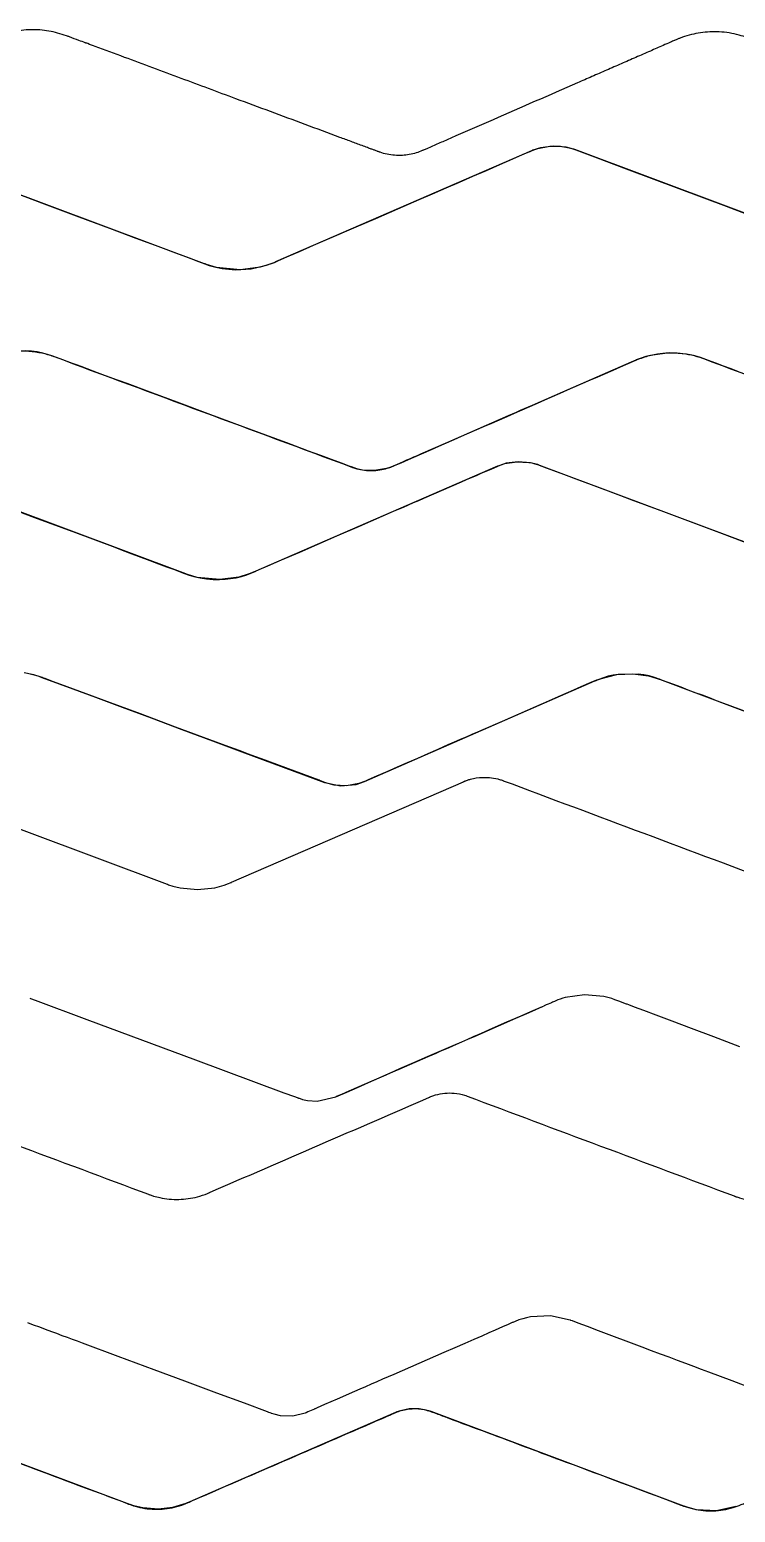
# Model space of a CAD drawing. Header units: inches. Extents: x 2 to 87, y 6 to 129.
# Drawn here: x 42.94 to 49.22, y 56.82 to 70.04 of the extents above; entities that cross this region are included whole.
import ezdxf

# ---------------------------------------------------------------- set-up
doc = ezdxf.new("R2010")
doc.units = ezdxf.units.IN
doc.header["$MEASUREMENT"] = 0
doc.layers.add('1', color=4, linetype='Continuous')

# ---------------------------------------------------------------- blocks, each defined once
blk = doc.blocks.new('2026 STRIDE')
at = {"layer": '1', "color": 3, "flags": 128}
for points in [[(40.387, 47.504), (40.734, 47.375), (41.043, 47.259), (41.315, 47.157), (41.549, 47.07), (41.745, 46.996), (41.904, 46.937), (42.025, 46.892), (42.109, 46.86), (42.164, 46.84), (42.204, 46.826), (42.262, 46.81), (42.32, 46.798), (42.379, 46.791), (42.439, 46.787), (42.578, 46.796), (42.714, 46.827), (42.756, 46.842), (42.784, 46.853), (42.821, 46.869), (42.896, 46.901), (43.009, 46.951), (43.134, 47.005), (43.299, 47.076), (43.493, 47.161), (43.688, 47.245), (43.883, 47.33), (44.074, 47.413), (44.194, 47.465), (44.314, 47.517), (44.434, 47.569), (44.553, 47.621), (44.673, 47.673), (44.793, 47.725), (44.908, 47.775), (44.995, 47.813), (45.045, 47.834), (45.062, 47.842), (45.082, 47.85), (45.105, 47.859), (45.133, 47.868), (45.238, 47.888), (45.333, 47.888), (45.427, 47.87), (45.443, 47.864), (45.46, 47.859), (45.495, 47.846), (45.589, 47.811), (45.683, 47.775), (45.784, 47.737), (45.942, 47.678), (46.811, 47.353), (47.028, 47.272)], [(48.231, 46.822), (45.462, 47.858), (45.458, 47.859), (45.451, 47.862), (45.438, 47.866), (45.383, 47.88), (45.269, 47.89), (45.156, 47.874), (45.087, 47.852), (45.078, 47.848), (45.075, 47.847), (42.794, 46.857), (42.791, 46.856), (42.778, 46.85), (42.754, 46.841), (42.658, 46.811), (42.48, 46.787), (42.269, 46.808), (42.179, 46.834), (42.167, 46.839), (42.164, 46.84), (42.162, 46.84), (39.395, 47.875)], [(46.921, 45.878), (46.854, 45.903), (46.787, 45.929), (46.719, 45.954), (46.652, 45.979), (46.606, 45.997), (46.582, 46.005), (46.552, 46.015), (46.52, 46.023), (46.489, 46.03), (46.457, 46.036), (46.305, 46.047), (46.135, 46.024), (46.093, 46.013), (46.051, 45.999), (46.018, 45.986), (46.01, 45.983), (46.001, 45.979), (46.001, 45.979), (45.998, 45.978), (45.991, 45.975), (45.963, 45.963), (45.35, 45.695), (45.08, 45.577), (45.045, 45.561), (45.009, 45.546), (44.974, 45.531), (44.939, 45.515), (44.903, 45.5), (44.868, 45.484), (44.326, 45.247), (44.087, 45.143), (44.056, 45.129), (44.025, 45.116), (43.993, 45.102), (43.962, 45.089), (43.931, 45.075), (43.9, 45.061), (43.844, 45.037), (43.813, 45.025), (43.782, 45.015), (43.677, 44.997), (43.57, 45.002), (43.519, 45.013), (43.471, 45.029), (43.451, 45.036), (43.391, 45.059), (43.294, 45.095), (43.197, 45.131), (43.079, 45.174), (43.045, 45.187), (43.01, 45.2), (42.973, 45.214), (42.934, 45.228), (42.895, 45.243), (42.853, 45.258), (42.505, 45.388), (42.193, 45.504), (41.917, 45.606), (41.676, 45.696), (41.471, 45.772), (41.328, 45.825), (41.209, 45.869), (41.115, 45.904), (41.061, 45.924), (41.02, 45.939), (40.994, 45.949), (40.986, 45.952), (40.876, 45.993), (40.809, 46.018), (40.771, 46.03), (40.721, 46.044), (40.671, 46.054), (40.621, 46.06), (40.57, 46.064)], [(40.247, 44.73), (40.648, 44.58), (41.012, 44.444), (41.338, 44.322), (41.427, 44.288), (41.513, 44.256), (41.595, 44.225), (41.675, 44.196), (41.751, 44.167), (41.823, 44.14), (41.893, 44.114), (41.959, 44.089), (42.015, 44.069), (42.066, 44.053), (42.122, 44.04), (42.18, 44.031), (42.238, 44.026), (42.295, 44.025), (42.345, 44.028), (42.394, 44.034), (42.443, 44.042), (42.491, 44.054), (42.538, 44.069), (42.583, 44.085), (42.619, 44.101), (42.623, 44.103), (42.65, 44.115), (42.726, 44.148), (42.847, 44.2), (43.011, 44.271), (43.164, 44.337), (43.341, 44.414), (43.542, 44.502), (43.847, 44.634), (43.89, 44.653), (43.934, 44.672), (43.978, 44.691), (44.023, 44.711), (44.07, 44.731), (44.116, 44.751), (44.452, 44.897), (44.496, 44.916), (44.54, 44.935), (44.584, 44.954), (44.628, 44.973), (44.672, 44.992), (44.716, 45.011), (44.776, 45.037), (44.806, 45.049), (44.839, 45.059), (44.944, 45.076), (45.051, 45.07), (45.077, 45.065), (45.104, 45.058), (45.129, 45.05), (45.153, 45.042), (45.154, 45.041), (45.157, 45.04), (45.167, 45.036), (45.206, 45.022), (45.27, 44.998), (45.359, 44.965), (45.494, 44.914), (45.664, 44.851), (45.867, 44.774), (45.984, 44.731), (46.057, 44.704), (46.13, 44.676), (46.203, 44.649), (46.727, 44.453), (46.883, 44.395), (47.038, 44.336)], [(47.781, 44.058), (45.142, 45.046), (45.138, 45.047), (45.131, 45.05), (45.118, 45.054), (45.066, 45.067), (44.957, 45.076), (44.849, 45.062), (44.784, 45.04), (44.775, 45.037), (44.773, 45.036), (42.598, 44.092), (42.594, 44.09), (42.582, 44.085), (42.56, 44.076), (42.468, 44.048), (42.298, 44.025), (42.097, 44.045), (42.011, 44.07), (42, 44.074), (41.997, 44.075), (41.995, 44.076), (39.357, 45.063)], [(47.247, 42.75), (46.788, 42.922), (46.724, 42.946), (46.661, 42.97), (46.598, 42.994), (46.534, 43.017), (46.471, 43.041), (46.408, 43.065), (46.344, 43.089), (46.294, 43.108), (46.243, 43.127), (46.222, 43.135), (46.216, 43.137), (46.214, 43.138), (46.171, 43.152), (46.123, 43.166), (46.075, 43.175), (46.025, 43.182), (45.847, 43.18), (45.803, 43.173), (45.759, 43.163), (45.717, 43.151), (45.674, 43.136), (45.665, 43.133), (45.654, 43.128), (45.643, 43.123), (45.641, 43.123), (45.626, 43.116), (45.584, 43.098), (45.516, 43.068), (45.449, 43.039), (45.381, 43.009), (45.314, 42.98), (45.227, 42.942), (45.11, 42.891), (44.962, 42.826), (44.814, 42.761), (44.643, 42.687), (44.595, 42.666), (44.545, 42.644), (44.494, 42.622), (44.441, 42.599), (44.387, 42.575), (44.331, 42.551), (44.24, 42.511), (44.15, 42.471), (44.059, 42.432), (43.968, 42.392), (43.877, 42.352), (43.786, 42.312), (43.695, 42.273), (43.648, 42.252), (43.615, 42.238), (43.595, 42.229), (43.59, 42.227), (43.588, 42.226), (43.588, 42.226), (43.588, 42.226), (43.588, 42.226), (43.588, 42.226), (43.588, 42.226), (43.588, 42.226), (43.588, 42.226), (43.588, 42.226), (43.536, 42.207), (43.428, 42.188), (43.318, 42.194), (43.264, 42.207), (43.242, 42.214), (43.235, 42.217), (43.211, 42.225), (43.203, 42.229), (43.193, 42.232), (43.182, 42.236), (42.668, 42.427), (42.61, 42.449), (42.553, 42.47), (42.495, 42.492), (42.437, 42.513), (42.379, 42.534), (42.322, 42.556), (42.264, 42.577), (41.903, 42.711), (41.59, 42.828), (41.325, 42.926), (41.108, 43.007), (40.938, 43.07), (40.816, 43.115), (40.742, 43.143), (40.722, 43.15), (40.717, 43.152), (40.716, 43.153), (40.715, 43.153), (40.715, 43.153), (40.715, 43.153), (40.715, 43.153), (40.715, 43.153), (40.715, 43.153), (40.715, 43.153), (40.715, 43.153), (40.715, 43.153), (40.715, 43.153), (40.641, 43.177), (40.554, 43.195)], [(40.597, 43.187), (40.655, 43.173), (40.684, 43.164), (40.698, 43.159), (40.705, 43.156), (40.709, 43.155), (40.711, 43.155), (40.712, 43.154), (40.712, 43.154), (40.712, 43.154), (40.712, 43.154), (40.712, 43.154), (40.712, 43.154), (40.712, 43.154), (40.712, 43.154), (40.712, 43.154), (40.712, 43.154), (40.712, 43.154), (40.712, 43.154), (40.712, 43.154), (40.712, 43.154), (40.712, 43.154), (40.712, 43.154), (40.712, 43.154), (40.712, 43.154), (40.712, 43.154), (40.712, 43.154), (40.712, 43.154), (40.712, 43.154), (40.712, 43.154), (40.712, 43.154), (40.712, 43.154), (40.712, 43.154), (40.712, 43.154), (40.712, 43.154), (40.712, 43.154), (40.712, 43.154), (40.712, 43.154), (40.712, 43.154), (40.712, 43.154), (40.712, 43.154), (40.712, 43.154), (40.712, 43.154), (40.712, 43.154), (40.712, 43.154), (40.712, 43.154), (40.712, 43.154), (40.712, 43.154), (40.712, 43.154), (40.712, 43.154), (40.712, 43.154), (40.712, 43.154), (40.712, 43.154), (40.712, 43.154), (40.712, 43.154), (40.712, 43.154), (40.712, 43.154), (40.712, 43.154), (40.712, 43.154), (40.712, 43.154), (40.712, 43.154), (40.712, 43.154), (40.712, 43.154), (40.712, 43.154), (40.712, 43.154), (40.712, 43.154), (40.712, 43.154), (40.712, 43.154), (40.712, 43.154), (40.712, 43.154), (40.712, 43.154), (40.712, 43.154), (40.712, 43.154), (40.712, 43.154), (40.712, 43.154), (40.712, 43.154), (40.712, 43.154), (40.712, 43.154), (40.712, 43.154), (40.712, 43.154), (40.712, 43.154), (40.712, 43.154), (40.712, 43.154), (40.712, 43.154), (40.712, 43.154), (40.712, 43.154), (40.712, 43.154), (40.712, 43.154), (40.712, 43.154), (40.712, 43.154), (40.712, 43.154), (40.712, 43.154), (40.712, 43.154), (40.712, 43.154), (40.712, 43.154), (40.712, 43.154), (40.712, 43.154), (40.712, 43.154), (40.712, 43.154), (40.712, 43.154), (40.712, 43.154), (40.712, 43.154), (40.712, 43.154), (40.712, 43.154), (40.712, 43.154), (40.712, 43.154), (40.712, 43.154), (40.712, 43.154), (40.712, 43.154), (40.712, 43.154), (40.712, 43.154), (40.712, 43.154), (40.712, 43.154), (40.712, 43.154), (40.712, 43.154), (40.712, 43.154), (40.712, 43.154), (40.712, 43.154), (40.712, 43.154), (40.712, 43.154), (40.712, 43.154), (40.712, 43.154), (40.712, 43.154), (40.712, 43.154), (40.712, 43.154), (40.712, 43.154), (40.712, 43.154), (40.712, 43.154), (40.712, 43.154), (40.712, 43.154), (40.712, 43.154), (40.712, 43.154), (40.712, 43.154), (40.712, 43.154), (40.712, 43.154), (40.712, 43.154), (40.712, 43.154), (40.712, 43.154), (40.712, 43.154), (40.712, 43.154), (40.712, 43.154), (40.712, 43.154), (40.712, 43.154), (40.712, 43.154), (40.712, 43.154), (40.712, 43.154), (40.712, 43.154), (40.712, 43.154), (40.712, 43.154), (40.712, 43.154), (40.712, 43.154), (40.712, 43.154), (40.712, 43.154), (40.712, 43.154), (40.712, 43.154), (40.712, 43.154), (40.712, 43.154), (40.712, 43.154), (40.712, 43.154), (40.712, 43.154), (40.712, 43.154), (40.712, 43.154), (40.712, 43.154), (40.712, 43.154), (40.712, 43.154), (40.712, 43.154), (40.712, 43.154), (40.712, 43.154), (40.712, 43.154), (40.712, 43.154), (40.712, 43.154), (40.712, 43.154), (40.712, 43.154), (40.712, 43.154), (40.712, 43.154), (40.712, 43.154), (40.712, 43.154), (40.712, 43.154), (40.712, 43.154), (40.712, 43.154), (40.712, 43.154), (40.712, 43.154), (40.712, 43.154), (40.712, 43.154), (40.712, 43.154), (40.712, 43.154), (40.712, 43.154), (40.712, 43.154), (40.712, 43.154), (40.712, 43.154), (40.712, 43.154), (40.712, 43.154), (40.712, 43.154), (40.712, 43.154), (40.712, 43.154), (40.712, 43.154), (40.712, 43.154), (40.712, 43.154), (40.712, 43.154), (40.712, 43.154), (40.712, 43.154), (40.712, 43.154), (40.712, 43.154), (40.712, 43.154), (40.712, 43.154), (40.712, 43.154), (40.712, 43.154), (40.712, 43.154), (40.712, 43.154), (40.712, 43.154), (40.712, 43.154), (40.712, 43.154), (40.712, 43.154), (40.712, 43.154), (40.713, 43.154), (40.713, 43.153), (40.989, 43.051), (41.191, 42.976), (41.427, 42.888), (41.687, 42.792), (41.96, 42.69), (42.233, 42.589), (42.495, 42.491), (43.232, 42.218)], [(43.234, 42.217), (43.372, 42.188), (43.512, 42.2), (43.588, 42.226), (43.588, 42.226), (45.641, 43.123), (45.641, 43.123), (45.642, 43.123), (45.643, 43.124), (45.646, 43.125), (45.65, 43.127), (45.658, 43.13), (45.673, 43.136), (45.699, 43.145), (45.836, 43.178), (45.977, 43.186), (46.117, 43.167), (46.194, 43.145), (46.212, 43.138), (46.215, 43.137), (48.743, 42.187)], [(39.32, 42.25), (41.828, 41.311), (41.829, 41.311), (41.829, 41.311), (41.831, 41.31), (41.833, 41.31), (41.842, 41.306), (41.879, 41.294), (41.945, 41.278), (42.099, 41.263), (42.253, 41.279), (42.337, 41.302), (42.374, 41.315), (42.389, 41.321), (42.396, 41.324), (42.399, 41.326), (42.401, 41.326), (42.401, 41.326), (42.401, 41.326), (42.402, 41.327), (42.402, 41.327), (44.469, 42.224)], [(46.932, 39.862), (46.701, 39.949), (46.5, 40.025), (46.328, 40.089), (46.187, 40.142), (46.075, 40.184), (45.993, 40.215), (45.942, 40.234), (45.927, 40.24), (45.922, 40.242), (45.853, 40.268), (45.819, 40.28), (45.79, 40.29), (45.755, 40.301), (45.72, 40.309), (45.546, 40.325), (45.374, 40.299), (45.353, 40.293), (45.332, 40.286), (45.311, 40.278), (45.291, 40.27), (45.281, 40.266), (45.263, 40.258), (45.252, 40.254), (45.24, 40.248), (45.224, 40.241), (45.207, 40.234), (45.187, 40.225), (45.185, 40.224), (45.17, 40.218), (45.13, 40.2), (45.066, 40.172), (44.979, 40.134), (44.853, 40.079), (44.698, 40.011), (44.652, 39.992), (44.605, 39.971), (44.555, 39.949), (44.504, 39.927), (44.45, 39.903), (44.394, 39.879), (44.271, 39.825), (44.147, 39.771), (44.024, 39.717), (43.9, 39.663), (43.777, 39.609), (43.653, 39.555), (43.585, 39.525), (43.517, 39.496), (43.449, 39.466), (43.381, 39.436), (43.343, 39.42), (43.334, 39.415), (43.331, 39.414)], [(40.605, 40.294), (40.611, 40.292), (40.653, 40.276), (41.112, 40.105), (42.081, 39.745), (42.869, 39.452), (42.963, 39.418), (42.987, 39.409), (42.993, 39.406), (42.994, 39.406), (42.995, 39.406), (42.995, 39.406), (42.995, 39.406), (42.995, 39.406), (42.995, 39.406), (42.995, 39.406), (42.995, 39.406), (42.995, 39.406), (42.995, 39.406), (42.995, 39.406), (42.995, 39.406), (42.995, 39.406), (42.995, 39.406), (42.995, 39.406), (42.995, 39.406), (42.995, 39.406), (42.995, 39.406), (42.995, 39.406), (42.995, 39.406), (42.995, 39.406), (42.995, 39.406), (42.995, 39.406), (42.995, 39.406), (42.995, 39.406), (42.995, 39.406), (42.995, 39.406), (42.995, 39.406), (42.995, 39.406), (42.995, 39.406), (42.995, 39.406), (42.995, 39.406), (42.995, 39.406), (42.995, 39.406), (42.995, 39.406), (42.995, 39.406), (42.995, 39.406), (42.995, 39.406), (42.995, 39.406), (42.995, 39.406), (42.995, 39.406), (42.995, 39.406), (42.995, 39.406), (42.995, 39.406), (42.995, 39.406), (42.995, 39.406), (42.995, 39.406), (42.995, 39.406), (42.995, 39.406), (42.995, 39.406), (42.995, 39.406), (42.995, 39.406), (42.995, 39.406), (42.995, 39.406), (42.995, 39.406), (42.995, 39.406), (42.995, 39.406), (42.995, 39.406), (42.995, 39.406), (42.995, 39.406), (42.995, 39.406), (42.995, 39.406), (42.995, 39.406), (42.995, 39.406), (42.995, 39.406), (42.995, 39.406), (42.995, 39.406), (42.995, 39.406), (42.995, 39.406), (42.995, 39.406), (42.995, 39.406), (42.995, 39.406), (42.995, 39.406), (42.995, 39.406), (42.995, 39.406), (42.995, 39.406), (42.995, 39.406), (42.995, 39.406), (42.995, 39.406), (42.995, 39.406), (42.995, 39.406), (42.995, 39.406), (42.995, 39.406), (42.995, 39.406), (42.995, 39.406), (42.995, 39.406), (42.995, 39.406), (42.995, 39.406), (42.995, 39.406), (42.995, 39.406), (42.995, 39.406), (42.995, 39.406), (42.995, 39.406), (42.995, 39.406), (42.995, 39.406), (42.995, 39.406), (42.995, 39.406), (42.995, 39.406), (42.995, 39.406), (42.995, 39.406), (42.995, 39.406), (42.995, 39.406), (42.995, 39.406), (42.995, 39.406), (42.995, 39.406), (42.995, 39.406), (42.995, 39.406), (42.995, 39.406), (42.995, 39.406), (42.995, 39.406), (42.995, 39.406), (42.995, 39.406), (42.995, 39.406), (42.995, 39.406), (42.995, 39.406), (42.995, 39.406), (42.995, 39.406), (42.995, 39.406), (42.995, 39.406), (42.995, 39.406), (42.995, 39.406), (42.995, 39.406), (42.995, 39.406), (42.995, 39.406), (42.995, 39.406), (42.995, 39.406), (42.995, 39.406), (42.995, 39.406), (42.995, 39.406), (42.995, 39.406), (42.995, 39.406), (42.995, 39.406), (42.995, 39.406), (42.995, 39.406), (42.995, 39.406), (42.995, 39.406), (42.995, 39.406), (42.995, 39.406), (42.995, 39.406), (42.995, 39.406), (42.995, 39.406), (42.995, 39.406), (42.995, 39.406), (42.995, 39.406), (42.995, 39.406), (42.995, 39.406), (42.995, 39.406), (42.995, 39.406), (42.995, 39.406), (42.995, 39.406), (42.995, 39.406), (42.995, 39.406), (42.995, 39.406), (42.995, 39.406), (42.995, 39.406), (42.995, 39.406), (42.995, 39.406), (42.995, 39.406), (42.995, 39.406), (42.995, 39.406), (42.995, 39.406), (42.995, 39.406), (42.995, 39.406), (42.995, 39.406), (42.995, 39.406), (42.995, 39.406), (42.995, 39.406), (42.995, 39.406), (42.995, 39.406), (42.995, 39.406), (42.995, 39.406), (42.995, 39.406), (42.995, 39.406), (42.995, 39.406), (42.995, 39.406), (42.995, 39.406), (42.995, 39.406), (42.995, 39.406), (42.995, 39.406), (42.995, 39.406), (42.995, 39.406), (42.995, 39.406), (42.995, 39.406), (42.995, 39.406), (42.995, 39.406), (42.995, 39.406), (42.995, 39.406), (42.995, 39.406), (42.995, 39.406), (42.995, 39.406), (42.995, 39.406), (42.995, 39.406), (42.995, 39.406), (42.995, 39.406), (42.995, 39.406), (42.995, 39.406), (42.995, 39.406), (42.995, 39.406), (42.995, 39.406), (42.995, 39.406), (42.995, 39.406), (42.995, 39.406), (42.995, 39.406), (42.995, 39.406), (42.995, 39.406), (42.995, 39.406), (42.995, 39.406), (42.995, 39.406), (42.995, 39.406), (42.995, 39.406), (42.995, 39.406), (42.995, 39.406), (42.995, 39.406), (42.995, 39.406), (42.995, 39.406), (42.995, 39.406), (42.995, 39.406), (42.995, 39.406), (42.995, 39.406), (42.995, 39.406), (42.995, 39.406), (42.995, 39.406), (42.995, 39.406), (42.995, 39.406), (42.995, 39.406), (42.995, 39.406), (42.995, 39.406), (42.995, 39.406), (42.995, 39.406), (42.995, 39.406), (42.995, 39.406), (42.995, 39.406), (42.995, 39.406), (42.995, 39.406), (42.995, 39.406), (42.995, 39.406), (42.995, 39.406), (42.995, 39.406), (42.995, 39.406), (42.995, 39.406), (42.995, 39.406), (42.995, 39.406), (42.995, 39.406), (42.995, 39.406), (42.995, 39.406), (42.995, 39.406), (42.995, 39.406), (42.995, 39.406), (42.995, 39.406), (42.995, 39.406), (42.995, 39.406), (42.995, 39.406), (42.995, 39.406), (42.995, 39.406), (42.995, 39.406), (42.995, 39.406), (42.995, 39.406), (42.995, 39.406), (42.995, 39.406), (42.995, 39.406), (42.995, 39.406), (42.995, 39.406), (42.995, 39.406), (42.995, 39.406), (42.995, 39.406), (42.995, 39.406), (42.995, 39.406), (42.995, 39.406), (42.995, 39.406), (42.995, 39.406), (42.995, 39.406), (42.995, 39.406), (42.995, 39.406), (42.995, 39.406), (42.995, 39.406), (42.995, 39.406), (42.995, 39.406), (42.995, 39.406), (42.995, 39.406), (42.995, 39.406), (42.995, 39.406), (42.995, 39.406), (42.995, 39.406), (42.995, 39.406), (42.995, 39.406), (42.995, 39.406), (42.995, 39.406), (42.995, 39.406), (42.995, 39.406), (42.995, 39.406), (42.995, 39.406), (42.995, 39.406), (42.995, 39.406), (42.995, 39.406), (42.995, 39.406), (42.995, 39.406), (42.995, 39.406), (42.995, 39.406), (42.995, 39.406), (42.995, 39.406), (42.995, 39.406), (42.995, 39.406), (42.995, 39.406), (42.995, 39.406), (42.995, 39.406), (42.995, 39.406), (42.995, 39.406), (42.995, 39.406), (42.995, 39.406), (42.995, 39.406), (42.995, 39.406), (42.995, 39.406), (42.995, 39.406), (42.995, 39.406), (42.995, 39.406), (42.995, 39.406), (42.995, 39.406), (42.995, 39.406), (42.995, 39.406), (42.995, 39.406), (42.995, 39.406), (42.995, 39.406), (42.995, 39.406), (42.995, 39.406), (42.995, 39.406), (42.995, 39.406), (42.995, 39.406), (42.995, 39.406), (42.995, 39.406), (42.995, 39.406), (42.995, 39.406), (42.995, 39.406), (42.995, 39.406), (42.995, 39.406), (42.995, 39.406), (42.995, 39.406), (42.995, 39.406), (42.995, 39.406), (42.995, 39.406), (42.995, 39.406), (42.995, 39.406), (42.995, 39.406), (42.995, 39.406), (42.995, 39.406), (42.995, 39.406), (42.995, 39.406), (42.995, 39.406), (42.995, 39.406), (42.995, 39.406), (42.995, 39.406), (42.995, 39.406), (42.995, 39.406), (42.995, 39.406), (42.995, 39.406), (42.995, 39.406), (42.995, 39.406), (42.995, 39.406), (42.995, 39.406), (42.995, 39.406), (42.995, 39.406), (42.995, 39.406), (42.995, 39.406), (42.995, 39.406), (42.995, 39.406), (42.995, 39.406), (42.995, 39.406), (42.995, 39.406), (42.995, 39.406), (42.995, 39.406), (42.995, 39.406), (42.995, 39.406), (42.995, 39.406), (42.995, 39.406), (42.995, 39.406), (42.995, 39.406), (42.995, 39.406), (42.995, 39.406), (42.995, 39.406), (42.995, 39.406), (42.995, 39.406), (42.995, 39.406), (42.995, 39.406), (42.995, 39.405), (42.996, 39.405), (42.997, 39.405), (43, 39.404), (43.005, 39.402), (43.015, 39.399), (43.036, 39.392), (43.078, 39.383), (43.164, 39.377), (43.331, 39.414)], [(43.331, 39.414), (43.429, 39.457), (43.525, 39.499), (43.623, 39.542), (43.718, 39.584), (43.805, 39.622), (43.896, 39.661), (44.153, 39.774), (44.189, 39.789), (44.225, 39.805), (44.261, 39.821), (44.298, 39.837), (44.336, 39.853), (44.374, 39.87), (44.407, 39.884), (44.455, 39.906), (44.509, 39.929), (44.573, 39.957), (44.647, 39.989), (44.733, 40.027), (44.83, 40.069), (44.937, 40.116), (45.055, 40.168), (45.173, 40.219), (45.175, 40.22)], [(47.042, 36.815), (46.862, 36.882), (46.655, 36.96), (46.589, 36.985), (46.521, 37.011), (46.45, 37.037), (46.377, 37.065), (46.302, 37.093), (46.224, 37.122), (46.144, 37.152), (46.061, 37.183), (45.671, 37.33), (45.574, 37.367), (45.49, 37.398), (45.44, 37.417), (45.426, 37.422), (45.422, 37.424), (45.42, 37.424), (45.245, 37.462), (45.067, 37.453), (45.032, 37.446), (44.997, 37.437), (44.963, 37.426), (44.93, 37.413), (44.908, 37.404), (44.907, 37.404), (44.904, 37.402), (44.896, 37.399), (44.867, 37.386), (44.818, 37.365), (44.751, 37.335), (44.696, 37.311), (44.632, 37.283), (44.56, 37.252), (44.48, 37.217), (44.392, 37.178), (44.295, 37.136), (43.848, 36.941), (43.798, 36.919), (43.748, 36.897), (43.698, 36.875), (43.647, 36.853), (43.597, 36.831), (43.547, 36.81), (43.497, 36.788), (43.343, 36.72), (43.232, 36.672), (43.165, 36.643), (43.148, 36.635), (43.143, 36.633), (43.142, 36.633), (43.142, 36.632), (43.141, 36.632), (43.141, 36.632), (43.141, 36.632), (43.141, 36.632), (43.141, 36.632), (43.141, 36.632), (43.141, 36.632), (43.141, 36.632), (43.081, 36.606), (43.066, 36.599), (43.057, 36.596), (42.95, 36.57), (42.84, 36.572), (42.781, 36.586), (42.769, 36.59), (42.759, 36.593), (42.754, 36.595), (42.746, 36.598), (42.736, 36.602), (42.724, 36.606), (42.517, 36.683), (42.272, 36.774), (41.986, 36.881), (41.712, 36.982), (41.393, 37.101), (41.075, 37.219), (41.03, 37.236), (40.986, 37.252), (40.94, 37.269), (40.894, 37.286), (40.847, 37.304), (40.8, 37.321), (40.746, 37.341), (40.693, 37.361), (40.639, 37.381), (40.586, 37.401)], [(46.897, 35.762), (46.723, 35.726), (46.546, 35.735), (46.47, 35.754), (46.437, 35.765), (46.433, 35.767), (44.181, 36.609), (44.18, 36.61), (44.179, 36.61), (44.172, 36.612), (44.161, 36.616), (44.074, 36.634), (43.985, 36.633), (43.909, 36.617), (43.876, 36.606), (43.868, 36.603), (43.865, 36.601), (43.864, 36.601), (42.009, 35.796), (42.007, 35.795), (41.996, 35.79), (41.877, 35.753), (41.753, 35.739), (41.611, 35.75), (41.533, 35.769), (41.499, 35.78), (41.496, 35.781), (41.495, 35.782), (41.495, 35.782), (39.244, 36.624)]]:
    blk.add_lwpolyline(points, dxfattribs=at)
at = {"layer": '1', "color": 3}
for points, knots in [([(40.931, 48.873), (40.879, 48.889), (40.776, 48.921), (40.613, 48.931), (40.45, 48.913), (40.349, 48.875), (40.298, 48.856)], [0, 0, 0, 0, 0.251068, 0.500119, 0.749109, 1, 1, 1, 1]), ([(55.317, 48.013), (54.986, 48.136), (54.617, 48.273), (54.212, 48.423), (54.1, 48.465), (53.989, 48.506), (53.877, 48.548), (53.766, 48.589), (53.654, 48.631), (53.481, 48.695), (53.328, 48.752), (53.196, 48.801), (53.153, 48.817), (53.116, 48.831), (53.093, 48.839), (53.055, 48.853), (52.999, 48.871), (52.89, 48.894), (52.749, 48.901), (52.609, 48.881), (52.516, 48.853), (52.472, 48.836), (52.454, 48.828), (52.446, 48.825), (52.442, 48.823), (52.441, 48.822), (52.44, 48.822), (52.439, 48.822), (52.439, 48.822), (52.439, 48.822), (52.416, 48.811), (52.368, 48.79), (52.297, 48.759), (52.227, 48.727), (52.156, 48.696), (52.085, 48.664), (52.014, 48.633), (51.698, 48.492), (51.287, 48.309), (50.884, 48.131), (50.735, 48.064), (50.688, 48.043), (50.642, 48.023), (50.595, 48.002), (50.549, 47.982), (50.475, 47.949), (50.385, 47.909), (50.292, 47.867), (50.236, 47.842), (50.21, 47.831), (50.202, 47.827), (50.194, 47.824), (50.186, 47.82), (50.179, 47.817), (50.167, 47.812), (50.147, 47.804), (50.116, 47.794), (50.084, 47.786), (50.028, 47.775), (49.948, 47.771), (49.874, 47.781), (49.829, 47.793), (49.813, 47.798), (49.802, 47.801), (49.787, 47.807), (49.767, 47.814), (49.734, 47.827), (49.686, 47.845), (49.62, 47.87), (49.53, 47.903), (49.425, 47.943), (49.307, 47.987), (49.212, 48.023), (49.14, 48.05), (49.094, 48.067), (49.047, 48.085), (48.998, 48.103), (48.854, 48.158), (48.625, 48.243), (48.324, 48.357), (48.057, 48.457), (47.823, 48.545), (47.632, 48.617), (47.479, 48.674), (47.361, 48.719), (47.272, 48.752), (47.208, 48.776), (47.166, 48.792), (47.097, 48.818), (47.019, 48.849), (46.921, 48.881), (46.838, 48.899), (46.723, 48.911), (46.581, 48.905), (46.468, 48.877), (46.407, 48.854), (46.394, 48.849), (46.382, 48.845), (46.369, 48.839), (46.359, 48.835), (46.34, 48.827), (46.304, 48.811), (46.232, 48.779), (46.129, 48.734), (46.005, 48.68), (45.875, 48.623), (45.744, 48.566), (45.614, 48.509), (45.277, 48.362), (44.873, 48.186), (44.494, 48.02), (44.349, 47.957), (44.298, 47.934), (44.246, 47.912), (44.194, 47.889), (44.149, 47.869), (44.118, 47.856), (44.087, 47.842), (44.046, 47.827), (43.987, 47.813), (43.922, 47.805), (43.856, 47.806), (43.789, 47.815), (43.743, 47.828), (43.718, 47.837), (43.709, 47.84), (43.694, 47.846), (43.673, 47.854), (43.645, 47.864), (43.609, 47.877), (43.565, 47.894), (43.516, 47.912), (43.467, 47.93), (43.417, 47.949), (43.281, 47.999), (43.059, 48.082), (42.75, 48.197), (42.382, 48.333), (41.948, 48.495), (41.53, 48.65), (41.252, 48.753), (41.138, 48.796), (41.109, 48.807), (41.101, 48.809), (41.1, 48.81), (41.099, 48.81), (41.099, 48.81), (41.099, 48.81), (41.099, 48.81), (41.099, 48.81), (41.08, 48.817), (41.034, 48.834), (40.978, 48.855), (40.941, 48.869), (40.932, 48.872), (40.931, 48.873)], [0, 0, 0, 0, 0.068889, 0.076621, 0.084354, 0.092086, 0.099818, 0.107551, 0.115283, 0.123016, 0.143648, 0.147086, 0.150525, 0.152612, 0.154753, 0.155378, 0.160424, 0.166187, 0.177043, 0.187885, 0.1936, 0.195939, 0.196968, 0.19745, 0.197667, 0.197764, 0.197806, 0.197825, 0.197834, 0.197837, 0.19784, 0.202884, 0.207927, 0.212971, 0.218015, 0.223058, 0.228102, 0.233146, 0.290537, 0.315789, 0.319096, 0.322402, 0.325709, 0.329016, 0.332323, 0.33563, 0.344791, 0.351444, 0.355588, 0.356719, 0.35705, 0.357223, 0.358409, 0.358744, 0.358848, 0.360866, 0.36302, 0.365174, 0.367337, 0.374018, 0.380742, 0.381863, 0.382986, 0.383995, 0.384196, 0.385996, 0.388194, 0.391192, 0.395815, 0.402043, 0.409873, 0.417691, 0.426639, 0.429685, 0.432843, 0.436113, 0.439494, 0.442987, 0.46622, 0.487116, 0.505678, 0.521903, 0.535793, 0.545584, 0.553753, 0.5603, 0.564145, 0.567079, 0.5691, 0.578556, 0.583473, 0.589251, 0.59506, 0.605884, 0.616768, 0.617683, 0.618598, 0.619513, 0.620202, 0.621271, 0.621615, 0.624229, 0.628925, 0.636945, 0.646178, 0.655411, 0.664643, 0.673876, 0.683109, 0.736445, 0.759913, 0.763601, 0.767289, 0.770976, 0.774664, 0.778352, 0.780562, 0.781236, 0.784963, 0.789019, 0.793069, 0.797548, 0.802011, 0.806219, 0.80668, 0.807283, 0.808028, 0.80981, 0.811592, 0.813919, 0.817333, 0.820748, 0.824162, 0.827577, 0.830991, 0.852423, 0.873855, 0.895287, 0.929005, 0.964145, 0.982249, 0.98683, 0.987979, 0.988266, 0.988338, 0.988356, 0.988361, 0.988362, 0.988362, 0.988362, 0.988362, 0.992241, 0.998059, 0.99988, 1, 1, 1, 1]), ([(29.129, 46.105), (29.169, 46.097), (29.219, 46.087), (29.268, 46.07), (30.164, 45.738), (31.052, 45.407), (31.943, 45.081), (31.962, 45.075), (32.006, 45.062), (32.076, 45.052), (32.165, 45.054), (32.238, 45.069), (32.285, 45.085), (32.302, 45.092), (33.026, 45.407), (33.745, 45.728), (34.471, 46.045), (34.518, 46.064), (34.614, 46.095), (34.759, 46.113), (34.906, 46.104), (35.005, 46.08), (35.056, 46.063), (35.952, 45.731), (36.84, 45.392), (37.73, 45.063), (37.739, 45.06), (37.763, 45.052), (37.814, 45.039), (37.886, 45.031), (37.968, 45.035), (38.031, 45.049), (38.07, 45.062), (38.087, 45.069), (38.094, 45.072), (38.097, 45.073), (38.805, 45.382), (39.534, 45.736), (40.33, 46.041), (40.448, 46.062), (40.568, 46.067), (40.682, 46.054), (40.764, 46.034), (40.807, 46.019), (40.818, 46.015), (41.704, 45.684), (42.59, 45.358), (43.477, 45.026), (43.492, 45.021), (43.551, 45.003), (43.655, 44.99), (43.762, 45.007), (43.823, 45.028), (43.841, 45.036), (44.565, 45.351), (45.285, 45.668), (46.007, 45.982), (46.014, 45.985), (46.04, 45.995), (46.101, 46.017), (46.225, 46.046), (46.4, 46.052), (46.537, 46.022), (46.604, 45.997), (47.493, 45.664), (48.379, 45.327), (49.268, 44.996), (49.273, 44.994), (49.285, 44.99), (49.309, 44.982), (49.352, 44.972), (49.42, 44.963), (49.508, 44.967), (49.58, 44.984), (49.621, 45), (49.632, 45.004), (49.635, 45.006), (50.362, 45.321), (51.081, 45.657), (51.821, 45.977), (51.856, 45.991), (51.933, 46.015), (52.044, 46.036), (52.186, 46.038), (52.303, 46.019), (52.376, 45.996), (52.401, 45.987), (53.289, 45.656), (54.176, 45.33), (55.06, 44.999), (55.065, 44.997), (55.077, 44.993), (55.122, 44.979), (55.2, 44.964), (55.271, 44.97), (55.307, 44.974)], [0, 0, 0, 0, 0.004357, 0.005439, 0.005588, 0.106842, 0.107052, 0.107426, 0.108937, 0.11198, 0.115013, 0.118419, 0.11993, 0.120304, 0.120396, 0.204667, 0.204797, 0.205321, 0.210125, 0.215544, 0.220964, 0.225767, 0.226435, 0.22673, 0.328322, 0.328379, 0.328481, 0.329417, 0.331079, 0.334118, 0.337151, 0.33983, 0.341016, 0.34154, 0.34177, 0.341872, 0.341917, 0.42458, 0.428878, 0.433144, 0.437401, 0.441666, 0.445443, 0.44638, 0.446611, 0.446668, 0.547849, 0.547929, 0.548253, 0.549564, 0.554475, 0.559381, 0.561019, 0.561425, 0.561481, 0.645724, 0.645803, 0.645943, 0.646512, 0.648812, 0.652891, 0.660136, 0.667429, 0.667748, 0.667792, 0.769346, 0.769408, 0.769518, 0.769966, 0.770762, 0.772178, 0.774693, 0.778138, 0.781599, 0.782562, 0.7828, 0.782904, 0.782951, 0.867728, 0.868062, 0.869415, 0.871819, 0.876666, 0.881502, 0.886938, 0.889351, 0.889685, 0.889833, 0.991005, 0.991034, 0.991085, 0.991554, 0.992388, 0.996202, 1, 1, 1, 1]), ([(44.469, 42.224), (44.469, 42.224), (44.469, 42.224), (44.47, 42.224), (44.47, 42.224), (44.471, 42.225), (44.473, 42.225), (44.476, 42.227), (44.481, 42.229), (44.491, 42.233), (44.508, 42.239), (44.539, 42.249), (44.604, 42.263), (44.687, 42.265), (44.761, 42.253), (44.8, 42.241), (44.816, 42.236), (44.821, 42.234), (44.822, 42.233), (44.823, 42.233), (45.659, 41.921), (46.496, 41.606), (47.334, 41.294), (47.37, 41.281), (47.443, 41.26), (47.557, 41.244), (47.675, 41.247), (47.793, 41.267), (47.867, 41.296), (47.904, 41.31)], [0, 0, 0, 0, 0.0001, 0.000179, 0.00032, 0.000572, 0.001021, 0.001822, 0.003252, 0.005802, 0.010347, 0.018437, 0.03282, 0.065346, 0.08586, 0.09495, 0.098966, 0.09952, 0.099765, 0.099872, 0.099919, 0.838104, 0.838883, 0.840274, 0.869236, 0.9019, 0.934473, 0.967115, 1, 1, 1, 1]), ([(33.756, 39.465), (33.757, 39.465), (33.757, 39.465), (33.757, 39.466), (33.758, 39.466), (33.759, 39.467), (33.762, 39.468), (33.766, 39.469), (33.774, 39.472), (33.787, 39.478), (33.812, 39.486), (33.857, 39.497), (33.924, 39.505), (34.005, 39.5), (34.062, 39.486), (34.09, 39.476), (34.886, 39.18), (35.68, 38.884), (36.474, 38.589), (36.475, 38.589), (36.478, 38.587), (36.485, 38.585), (36.499, 38.58), (36.524, 38.572), (36.569, 38.56), (36.662, 38.543), (36.779, 38.541), (36.905, 38.563), (36.975, 38.587), (37.012, 38.602), (37.657, 38.884), (38.306, 39.15), (38.948, 39.428), (38.953, 39.43), (38.964, 39.435), (38.989, 39.444), (39.033, 39.457), (39.098, 39.466), (39.178, 39.465), (39.24, 39.451), (39.274, 39.44), (40.075, 39.141), (40.869, 38.842), (41.664, 38.546), (41.666, 38.545), (41.671, 38.543), (41.685, 38.538), (41.716, 38.528), (41.8, 38.507), (41.932, 38.494), (42.076, 38.514), (42.163, 38.544), (42.198, 38.558), (42.203, 38.56), (42.205, 38.561), (42.858, 38.846), (43.513, 39.127), (44.167, 39.412), (44.168, 39.413), (44.175, 39.416), (44.193, 39.423), (44.236, 39.437), (44.302, 39.45), (44.39, 39.45), (44.457, 39.437), (44.494, 39.424), (44.502, 39.421), (45.295, 39.125), (46.088, 38.827), (46.882, 38.531), (46.884, 38.53), (46.887, 38.529), (46.891, 38.527), (46.906, 38.522), (46.972, 38.501), (47.095, 38.48), (47.24, 38.489), (47.339, 38.513), (47.387, 38.53), (47.409, 38.539), (47.418, 38.542), (47.422, 38.544), (47.424, 38.545), (47.425, 38.545), (47.425, 38.546), (47.425, 38.546), (48.082, 38.833), (48.741, 39.117), (49.399, 39.402)], [0, 0, 0, 0, 0.000031, 0.000055, 0.000099, 0.000177, 0.000315, 0.000563, 0.001004, 0.001791, 0.003192, 0.005685, 0.010115, 0.015148, 0.020219, 0.020535, 0.020578, 0.172617, 0.172632, 0.172694, 0.172803, 0.173245, 0.174035, 0.175441, 0.177945, 0.182395, 0.192449, 0.198772, 0.205137, 0.205692, 0.205936, 0.331526, 0.331573, 0.331658, 0.332435, 0.333819, 0.336279, 0.340648, 0.345607, 0.350594, 0.351982, 0.352042, 0.504109, 0.504193, 0.504344, 0.504614, 0.505094, 0.50704, 0.510499, 0.520566, 0.530629, 0.536314, 0.537103, 0.537297, 0.537383, 0.537404, 0.665332, 0.66534, 0.665369, 0.665642, 0.666748, 0.668714, 0.673755, 0.678785, 0.684447, 0.685856, 0.68589, 0.685905, 0.837936, 0.837984, 0.83807, 0.838223, 0.838496, 0.838984, 0.840958, 0.851054, 0.861108, 0.86677, 0.869276, 0.870381, 0.870869, 0.871083, 0.871178, 0.871219, 0.871238, 0.871246, 0.871249, 1, 1, 1, 1]), ([(29.014, 36.627), (29.06, 36.648), (29.139, 36.684), (29.263, 36.697), (29.344, 36.684), (29.387, 36.67), (29.397, 36.666), (29.401, 36.665), (29.414, 36.66), (29.562, 36.605), (30.15, 36.386), (30.839, 36.13), (31.421, 35.913), (31.568, 35.859), (31.606, 35.845), (31.616, 35.841), (31.618, 35.84), (31.619, 35.84), (31.675, 35.819), (31.789, 35.784), (31.968, 35.782), (32.095, 35.813), (32.161, 35.841), (32.175, 35.847), (32.181, 35.85), (32.203, 35.859), (32.289, 35.897), (32.764, 36.104), (33.321, 36.347), (33.838, 36.572), (33.968, 36.629), (34.001, 36.643), (34.01, 36.647), (34.012, 36.648), (34.013, 36.648), (34.013, 36.648), (34.046, 36.663), (34.115, 36.685), (34.225, 36.69), (34.302, 36.673), (34.353, 36.653), (34.41, 36.632), (34.704, 36.523), (35.292, 36.304), (35.917, 36.072), (36.342, 35.914), (36.485, 35.86), (36.554, 35.835), (36.58, 35.825), (36.582, 35.824), (36.586, 35.823), (36.591, 35.821), (36.65, 35.8), (36.77, 35.774), (36.946, 35.781), (37.06, 35.819), (37.115, 35.843), (37.12, 35.845), (37.126, 35.847), (37.144, 35.855), (37.167, 35.865), (37.198, 35.878), (37.239, 35.896), (37.329, 35.933), (37.442, 35.982), (37.567, 36.035), (37.672, 36.08), (37.782, 36.127), (37.896, 36.176), (38.012, 36.225), (38.127, 36.274), (38.241, 36.323), (38.384, 36.384), (38.547, 36.454), (38.674, 36.507), (38.733, 36.533), (38.738, 36.535), (38.75, 36.54), (38.771, 36.549), (38.807, 36.564), (38.858, 36.586), (38.905, 36.606), (38.968, 36.633), (39.049, 36.653), (39.142, 36.651), (39.204, 36.637), (39.231, 36.629), (39.24, 36.626), (39.241, 36.625), (39.244, 36.624), (39.258, 36.619), (39.313, 36.598), (39.634, 36.478), (40.24, 36.252), (40.914, 35.998), (41.357, 35.835), (41.559, 35.756), (41.717, 35.731), (41.866, 35.747), (41.963, 35.776), (42.02, 35.801), (42.297, 35.921), (42.843, 36.158), (43.421, 36.408), (43.764, 36.557), (43.832, 36.587), (43.849, 36.594), (43.854, 36.596), (43.855, 36.597), (43.855, 36.597), (43.855, 36.597), (43.855, 36.597), (43.855, 36.597), (43.871, 36.604), (43.921, 36.624), (44.012, 36.64), (44.103, 36.633), (44.16, 36.617), (44.181, 36.609), (44.185, 36.608), (44.185, 36.608), (44.186, 36.607), (44.19, 36.606), (44.205, 36.6), (44.252, 36.583), (44.529, 36.479), (44.862, 36.355), (45.181, 36.235), (45.279, 36.199), (45.639, 36.064), (46.01, 35.925), (46.377, 35.788), (46.418, 35.772), (46.429, 35.768), (46.432, 35.767), (46.432, 35.767), (46.46, 35.757), (46.546, 35.731), (46.696, 35.717), (46.84, 35.74), (46.933, 35.775), (46.994, 35.802), (47.274, 35.923), (47.857, 36.177), (48.433, 36.427), (48.771, 36.573), (48.793, 36.582), (48.798, 36.585), (48.8, 36.586), (48.8, 36.586), (48.81, 36.59), (48.835, 36.601), (48.896, 36.62), (48.987, 36.631), (49.07, 36.619), (49.115, 36.605), (49.127, 36.601), (49.136, 36.597), (49.219, 36.566), (49.638, 36.41), (50.283, 36.168), (50.913, 35.933), (51.22, 35.818), (51.298, 35.789), (51.319, 35.781), (51.324, 35.779), (51.326, 35.778), (51.385, 35.756), (51.502, 35.715), (51.687, 35.71), (51.841, 35.746), (52.017, 35.826), (52.438, 36.005), (53.024, 36.262), (53.53, 36.481), (53.74, 36.572), (53.748, 36.576), (53.75, 36.577), (53.751, 36.577), (53.751, 36.577), (53.751, 36.577), (53.751, 36.577), (53.751, 36.577), (53.752, 36.577), (53.753, 36.578), (53.755, 36.579), (53.758, 36.58), (53.769, 36.585), (53.796, 36.594), (53.857, 36.61), (53.949, 36.615), (54.025, 36.6), (54.069, 36.584), (54.122, 36.564), (54.299, 36.498), (54.75, 36.329), (55.158, 36.177), (55.437, 36.072)], [0, 0, 0, 0, 0.0052769, 0.0091642, 0.0130492, 0.0139449, 0.0139989, 0.0140952, 0.014414, 0.0155573, 0.0308396, 0.0810867, 0.0937345, 0.0969395, 0.0977623, 0.0979787, 0.0980382, 0.0980558, 0.0980652, 0.1043503, 0.1106647, 0.1168123, 0.1181724, 0.1182461, 0.118393, 0.1189064, 0.120811, 0.1283945, 0.1739982, 0.1854564, 0.1883495, 0.1890871, 0.1892787, 0.1893302, 0.1893448, 0.1893494, 0.1893521, 0.1931639, 0.1970501, 0.2008321, 0.2015374, 0.202844, 0.2072613, 0.2348979, 0.2695567, 0.2781326, 0.2831075, 0.2858239, 0.2859533, 0.2860101, 0.28612, 0.2863247, 0.2866736, 0.2927993, 0.2991138, 0.3052562, 0.3053488, 0.3055139, 0.3058418, 0.3060271, 0.3075629, 0.3085233, 0.309653, 0.3122958, 0.3188843, 0.3227045, 0.3267766, 0.3310492, 0.335453, 0.339923, 0.3443946, 0.348803, 0.353081, 0.3609974, 0.3676258, 0.367701, 0.3678342, 0.368274, 0.3690221, 0.3702956, 0.3724178, 0.3748948, 0.3757915, 0.3797013, 0.3835949, 0.3855341, 0.3865147, 0.386527, 0.3865511, 0.3866351, 0.3869457, 0.3881369, 0.3928003, 0.4234547, 0.4568444, 0.4693923, 0.4736574, 0.4799196, 0.4862384, 0.4894138, 0.4905624, 0.4928951, 0.521529, 0.5538359, 0.5598444, 0.5613501, 0.5617283, 0.5618237, 0.5618481, 0.5618544, 0.561856, 0.5618565, 0.5618567, 0.5618568, 0.5636994, 0.5676191, 0.5715036, 0.5733465, 0.573845, 0.5738494, 0.573857, 0.5738813, 0.5739667, 0.5742848, 0.5755102, 0.5793443, 0.6057743, 0.6132556, 0.6155628, 0.6169143, 0.6541484, 0.6576821, 0.6585844, 0.6588194, 0.6588828, 0.658901, 0.6589103, 0.6620512, 0.6683783, 0.6747022, 0.6774581, 0.6788917, 0.6817534, 0.709889, 0.7465887, 0.7484967, 0.7489897, 0.7491209, 0.7491577, 0.7491689, 0.7491753, 0.7502534, 0.7520726, 0.755968, 0.7598796, 0.7608666, 0.7609919, 0.7612186, 0.7619767, 0.770377, 0.8087656, 0.8352103, 0.8419144, 0.8436368, 0.8440907, 0.8442158, 0.8442528, 0.8442729, 0.8509839, 0.8573005, 0.8636204, 0.8676625, 0.8777954, 0.9122798, 0.9357499, 0.9364429, 0.9366242, 0.9366735, 0.9366878, 0.9366952, 0.936696, 0.9366962, 0.9366964, 0.9367113, 0.936741, 0.9368001, 0.936917, 0.9371457, 0.9380768, 0.939967, 0.9438586, 0.9476944, 0.9481417, 0.9487641, 0.9537362, 0.9682409, 1, 1, 1, 1])]:
    blk.add_open_spline(points, degree=3, knots=knots, dxfattribs=at)

msp = doc.modelspace()

# ---------------------------------------------------------------- block references
msp.add_blockref('2026 STRIDE', (2.333, 21.11))

doc.saveas('drawing.dxf')
